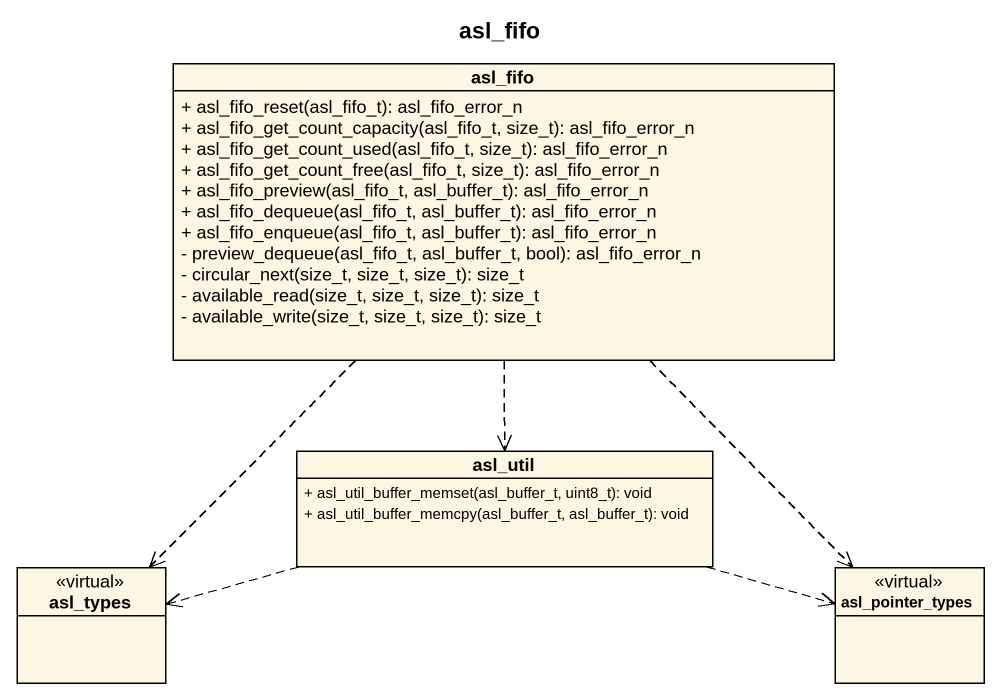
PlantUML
@startuml
title asl_fifo
hide circle
hide empty members
skinparam classAttributeIconSize 0
class asl_fifo {
  + asl_fifo_reset(asl_fifo_t): asl_fifo_error_n
  + asl_fifo_get_count_capacity(asl_fifo_t, size_t): asl_fifo_error_n
  + asl_fifo_get_count_used(asl_fifo_t, size_t): asl_fifo_error_n
  + asl_fifo_get_count_free(asl_fifo_t, size_t): asl_fifo_error_n
  + asl_fifo_preview(asl_fifo_t, asl_buffer_t): asl_fifo_error_n
  + asl_fifo_dequeue(asl_fifo_t, asl_buffer_t): asl_fifo_error_n
  + asl_fifo_enqueue(asl_fifo_t, asl_buffer_t): asl_fifo_error_n
  - preview_dequeue(asl_fifo_t, asl_buffer_t, bool): asl_fifo_error_n
  - circular_next(size_t, size_t, size_t): size_t
  - available_read(size_t, size_t, size_t): size_t
  - available_write(size_t, size_t, size_t): size_t
}
class asl_util {
  + asl_util_buffer_memset(asl_buffer_t, uint8_t): void
  + asl_util_buffer_memcpy(asl_buffer_t, asl_buffer_t): void
}
class asl_types <<virtual>>
class asl_pointer_types <<virtual>>
asl_fifo ..> asl_util
asl_fifo ..> asl_types
asl_fifo ..> asl_pointer_types
asl_util .left.> asl_types
asl_util .right.> asl_pointer_types
@enduml
